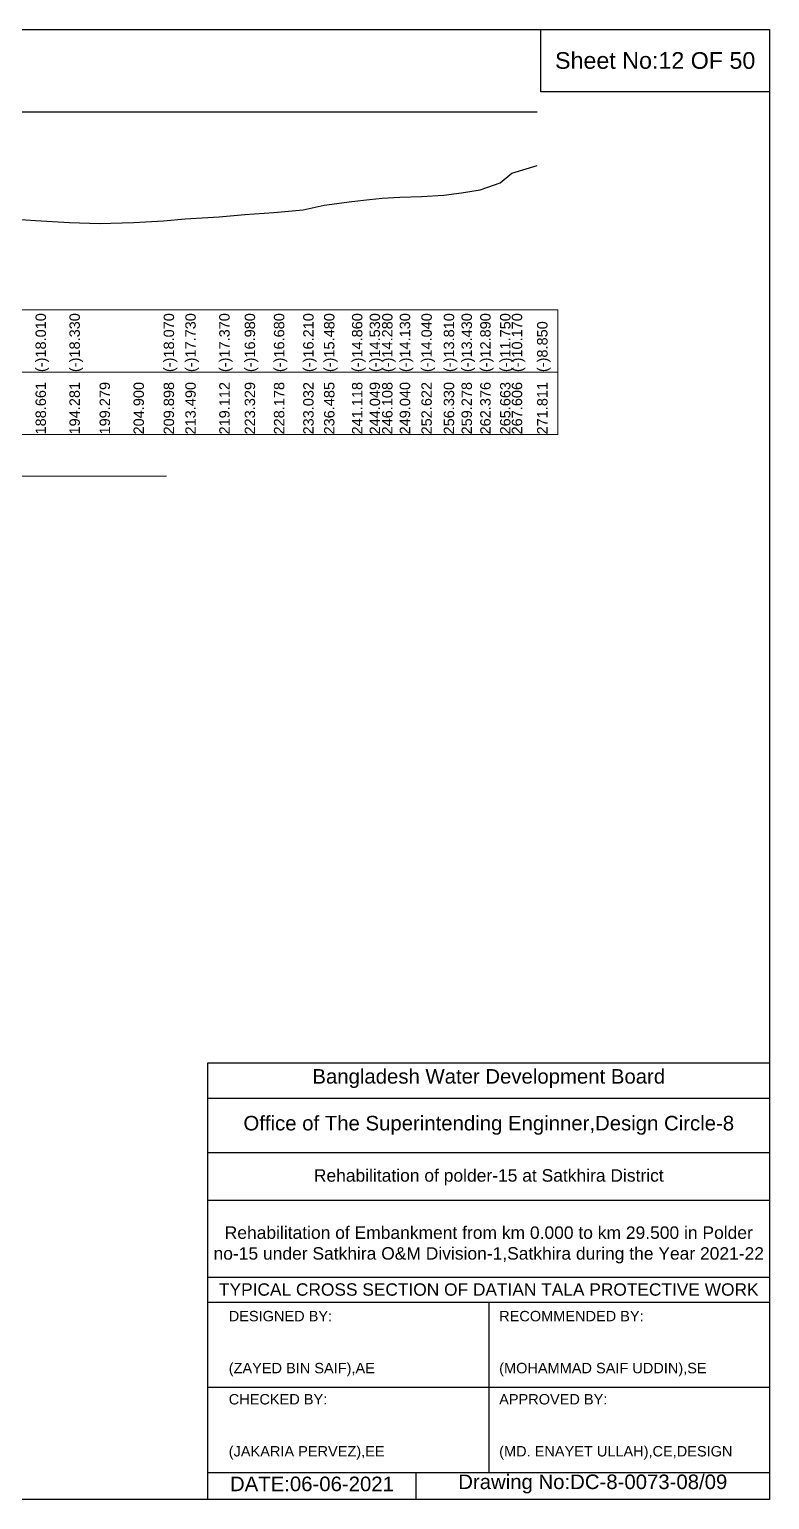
# Model space of a CAD drawing. Header units: inches. Extents: x 89000 to 845000, y -7071 to 18.
# Drawn here: x 271442 to 275000, y -7071 to 0 of the extents above; entities that cross this region are included whole.
import ezdxf

# ---------------------------------------------------------------- set-up
doc = ezdxf.new("R2010")
doc.units = ezdxf.units.IN
doc.header["$LTSCALE"] = 7
doc.header["$MEASUREMENT"] = 0
for name, color, linetype, lineweight in [('Cross section Data Border', 7, 'Continuous', 9), ('Cross Section Labels', 7, 'Continuous', 9), ('Existing_Bed_Level for Xsection', 7, 'Continuous', 25), ('Long Section Labels', 7, 'Continuous', 9)]:
    doc.layers.add(name, color=color, linetype=linetype, lineweight=lineweight)
doc.styles.get("Standard").update_dxf_attribs({"font": 'arial.ttf'})

msp = doc.modelspace()

# ---------------------------------------------------------------- linework, layer by layer
for points in [[(265000, 0), (275000, 0), (275000, -7071), (265000, -7071)], [(273900, 0), (275000, 0), (275000, -300), (273900, -300)]]:
    msp.add_lwpolyline(points, close=True)
for points in [[(272300, -7071), (272300, -4971), (275000, -4971)], [(272300, -5141), (275000, -5141)], [(272300, -5401), (275000, -5401)], [(272300, -5631), (275000, -5631)], [(272300, -6001), (275000, -6001)], [(272300, -6121), (275000, -6121)], [(273650, -6121), (273650, -6941)], [(272300, -6531), (275000, -6531)], [(272300, -6941), (275000, -6941)], [(273300, -6941), (273300, -7071)]]:
    msp.add_lwpolyline(points)
at = {"layer": 'Cross section Data Border'}
msp.add_lwpolyline([(265100, -1348.15), (273982.50728, -1348.15), (273982.50728, -1948.15), (265100, -1948.15)], close=True, dxfattribs=at)
msp.add_lwpolyline([(265100, -1648.15), (273982.50728, -1648.15)], dxfattribs=at)
at = {"layer": 'Cross Section Labels'}
msp.add_lwpolyline([(267781.25364, -2148.15), (269941.25364, -2148.15), (272101.25364, -2148.15)], dxfattribs=at)
at = {"layer": 'Existing_Bed_Level for Xsection'}
for points in [[(266000, -397.15), (273882.50728, -397.15)], [(271331.11189, -909.58), (271471.17108, -919.44), (271634.14102, -928.72), (271779.08228, -933.65), (271942.09929, -928.72), (272087.03023, -921.18), (272191.21135, -911.32), (272354.24346, -900.88), (272476.55124, -889.57), (272617.14931, -880.87), (272757.93341, -867.24), (272858.05548, -846.07), (272992.42862, -828.09), (273077.42609, -818.52), (273137.1233, -811.27), (273222.16456, -806.92), (273326.04518, -804.31), (273433.5661, -797.64), (273519.05745, -786.62), (273608.89486, -770.96), (273704.2363, -737.9), (273760.57556, -692.08), (273882.50728, -653.8)]]:
    msp.add_lwpolyline(points, dxfattribs=at)

# ---------------------------------------------------------------- texts
at = {"attachment_point": 5}
for s, insert, char_height in [('Sheet No:12 OF 50', (274450, -150), 80), ('Bangladesh Water Development Board', (273650, -5046), 70), ('Office of The Superintending Enginner,Design Circle-8', (273650, -5271), 70)]:
    msp.add_mtext(s, dxfattribs=dict(at, insert=insert, char_height=char_height))
for s, insert, char_height, width, attachment_point in [('Rehabilitation of polder-15 at Satkhira District', (273650, -5521), 60, 2800, 5), ('Rehabilitation of Embankment from km 0.000 to km 29.500 in Polder no-15 under Satkhira O&M Division-1,Satkhira during the Year 2021-22', (273650, -5846), 60, 2700, 5), ('TYPICAL CROSS SECTION OF DATIAN TALA PROTECTIVE WORK', (273650, -6061), 59.5765532, 2800, 5), ('DESIGNED BY:^J^J^J(ZAYED BIN SAIF),AE', (272400, -6321), 50, 1400, 4), ('RECOMMENDED BY:^J^J^J(MOHAMMAD SAIF UDDIN),SE', (273700, -6321), 50, 1400, 4), ('CHECKED BY:^J^J^J(JAKARIA PERVEZ),EE', (272400, -6721), 50, 1400, 4), ('APPROVED BY:^J^J^J(MD. ENAYET ULLAH),CE,DESIGN', (273700, -6721), 50, 1400, 4), ('DATE:06-06-2021', (272800, -6996), 70, 1400, 5), ('Drawing No:DC-8-0073-08/09', (274150, -6996), 70, 2200, 5)]:
    msp.add_mtext(s, dxfattribs=dict(insert=insert, char_height=char_height, width=width, attachment_point=attachment_point))
at = {"layer": 'Long Section Labels', "char_height": 50, "attachment_point": 1, "rotation": 90}
for s, insert in [('(-)18.010', (271471.17108, -1648.15)), ('(-)18.330', (271634.14102, -1648.15)), ('(-)18.330', (271634.14102, -1648.15)), ('(-)18.070', (272087.03023, -1648.15)), ('(-)17.730', (272191.21135, -1648.15)), ('(-)17.370', (272354.24346, -1648.15)), ('(-)16.980', (272476.55124, -1648.15)), ('(-)16.680', (272617.14931, -1648.15)), ('(-)16.210', (272757.93341, -1648.15)), ('(-)15.480', (272858.05548, -1648.15)), ('(-)14.860', (272992.42862, -1648.15)), ('(-)14.530', (273077.42609, -1648.15)), ('(-)14.280', (273137.1233, -1648.15)), ('(-)14.130', (273222.16456, -1648.15)), ('(-)14.040', (273326.04518, -1648.15)), ('(-)13.810', (273433.5661, -1648.15)), ('(-)13.430', (273519.05745, -1648.15)), ('(-)12.890', (273608.89486, -1648.15)), ('(-)11.750', (273704.2363, -1648.15)), ('(-)10.170', (273760.57556, -1648.15)), ('(-)8.850', (273882.50728, -1648.15)), ('188.661', (271471.17108, -1948.15)), ('194.281', (271634.14102, -1948.15)), ('199.279', (271779.08228, -1948.15)), ('204.900', (271942.09929, -1948.15)), ('209.898', (272087.03023, -1948.15)), ('213.490', (272191.21135, -1948.15)), ('219.112', (272354.24346, -1948.15)), ('223.329', (272476.55124, -1948.15)), ('228.178', (272617.14931, -1948.15)), ('233.032', (272757.93341, -1948.15)), ('236.485', (272858.05548, -1948.15)), ('241.118', (272992.42862, -1948.15)), ('244.049', (273077.42609, -1948.15)), ('246.108', (273137.1233, -1948.15)), ('249.040', (273222.16456, -1948.15)), ('252.622', (273326.04518, -1948.15)), ('256.330', (273433.5661, -1948.15)), ('259.278', (273519.05745, -1948.15)), ('262.376', (273608.89486, -1948.15)), ('265.663', (273704.2363, -1948.15)), ('267.606', (273760.57556, -1948.15)), ('271.811', (273882.50728, -1948.15))]:
    msp.add_mtext(s, dxfattribs=dict(at, insert=insert))

doc.saveas('drawing.dxf')
